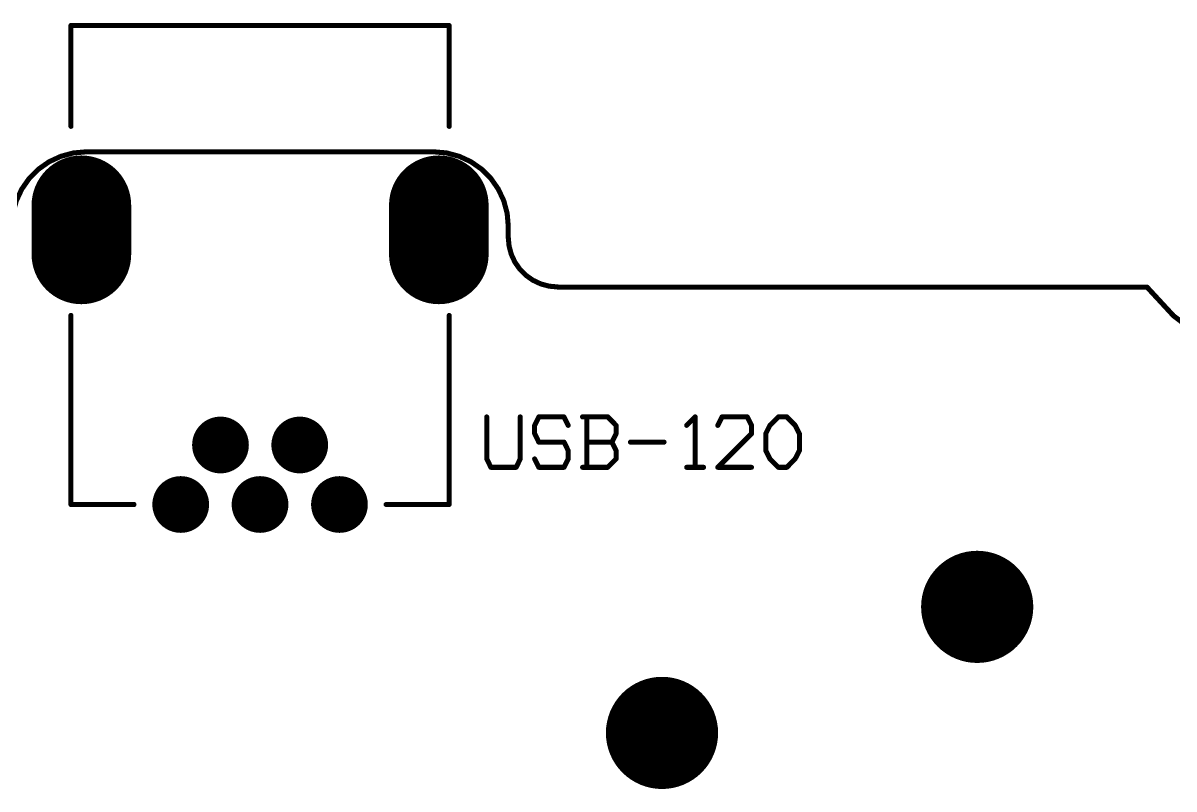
# Model space of a CAD drawing. Header units: millimetres. Extents: x 451 to 799, y 260 to 388.
# Drawn here: x 734.43 to 757.62, y 372.4 to 387.83 of the extents above; entities that cross this region are included whole.
import ezdxf

# ---------------------------------------------------------------- set-up
doc = ezdxf.new("R2010")
doc.units = ezdxf.units.MM
for name, color, linetype in [('3_A_', 4, 'Continuous'), ('4_A_', 54, 'Continuous'), ('5_A_', 7, 'Continuous'), ('8_A_', 3, 'Continuous')]:
    doc.layers.add(name, color=color, linetype=linetype)

# ---------------------------------------------------------------- blocks, each defined once
blk = doc.blocks.new('D25ROUND2_2606X2_2606')
blk.add_lwpolyline([(0.56515, 0, 1.1303, 1.1303, 1), (-0.56515, 0, 1.1303, 1.1303, 1), (0.56515, 0, 1.1303, 1.1303, 0)], format="xyseb")
blk = doc.blocks.new('D30OBLONG2_0066X2_9972', base_point=(1.0033, 1.4986))
blk.add_lwpolyline([(0.50165, 1.0033, 1.0033, 1.0033, 1), (1.50495, 1.0033, 1.0033, 1.0033, 0), (1.50495, 1.9939, 1.0033, 1.0033, 1), (0.50165, 1.9939, 1.0033, 1.0033, 0), (0.50165, 1.0033, 1.0033, 1.0033, 0)], format="xyseb")
blk = doc.blocks.new('D31ROUND1_143X1_143')
blk.add_lwpolyline([(0.28575, 0, 0.5715, 0.5715, 1), (-0.28575, 0, 0.5715, 0.5715, 1), (0.28575, 0, 0.5715, 0.5715, 0)], format="xyseb")

msp = doc.modelspace()

# ---------------------------------------------------------------- linework, layer by layer
at = {"layer": '5_A_'}
for points in [[(743.015, 387.782, 0.102, 0.102, 0), (735.395, 387.782, 0.102, 0.102, 0)], [(735.395, 387.782, 0.102, 0.102, 0), (735.395, 385.75, 0.102, 0.102, 0)], [(743.015, 385.75, 0.102, 0.102, 0), (743.015, 387.782, 0.102, 0.102, 0)], [(735.395, 378.13, 0.102, 0.102, 0), (735.395, 381.94, 0.102, 0.102, 0)], [(743.015, 378.13, 0.102, 0.102, 0), (743.015, 381.94, 0.102, 0.102, 0)], [(743.772, 379.049, 0.102, 0.102, 0), (743.772, 379.895, 0.102, 0.102, 0)], [(744.448, 379.895, 0.102, 0.102, 0), (744.448, 379.049, 0.102, 0.102, 0)], [(744.821, 379.895, 0.102, 0.102, 0), (744.737, 379.725, 0.102, 0.102, 0)], [(745.329, 379.895, 0.102, 0.102, 0), (744.821, 379.895, 0.102, 0.102, 0)], [(745.413, 379.725, 0.102, 0.102, 0), (745.329, 379.895, 0.102, 0.102, 0)], [(746.21, 379.895, 0.102, 0.102, 0), (745.702, 379.895, 0.102, 0.102, 0)], [(745.786, 378.879, 0.102, 0.102, 0), (745.786, 379.895, 0.102, 0.102, 0)], [(746.378, 379.725, 0.102, 0.102, 0), (746.21, 379.895, 0.102, 0.102, 0)], [(747.971, 379.895, 0.102, 0.102, 0), (747.8, 379.725, 0.102, 0.102, 0)], [(747.971, 378.879, 0.102, 0.102, 0), (747.971, 379.895, 0.102, 0.102, 0)], [(748.512, 379.895, 0.102, 0.102, 0), (748.428, 379.725, 0.102, 0.102, 0)], [(749.02, 379.895, 0.102, 0.102, 0), (748.512, 379.895, 0.102, 0.102, 0)], [(749.106, 379.725, 0.102, 0.102, 0), (749.02, 379.895, 0.102, 0.102, 0)], [(749.477, 379.725, 0.102, 0.102, 0), (749.647, 379.895, 0.102, 0.102, 0)], [(749.647, 379.895, 0.102, 0.102, 0), (749.817, 379.895, 0.102, 0.102, 0)], [(749.817, 379.895, 0.102, 0.102, 0), (749.985, 379.725, 0.102, 0.102, 0)], [(744.737, 379.725, 0.102, 0.102, 0), (744.737, 379.557, 0.102, 0.102, 0)], [(744.737, 379.557, 0.102, 0.102, 0), (744.821, 379.387, 0.102, 0.102, 0)], [(746.294, 379.387, 0.102, 0.102, 0), (746.378, 379.557, 0.102, 0.102, 0)], [(746.378, 379.557, 0.102, 0.102, 0), (746.378, 379.725, 0.102, 0.102, 0)], [(748.428, 378.879, 0.102, 0.102, 0), (749.106, 379.557, 0.102, 0.102, 0)], [(749.106, 379.557, 0.102, 0.102, 0), (749.106, 379.725, 0.102, 0.102, 0)], [(749.393, 379.557, 0.102, 0.102, 0), (749.477, 379.725, 0.102, 0.102, 0)], [(749.393, 379.217, 0.102, 0.102, 0), (749.393, 379.557, 0.102, 0.102, 0)], [(749.985, 379.725, 0.102, 0.102, 0), (750.071, 379.557, 0.102, 0.102, 0)], [(750.071, 379.557, 0.102, 0.102, 0), (750.071, 379.217, 0.102, 0.102, 0)], [(744.821, 379.387, 0.102, 0.102, 0), (745.329, 379.387, 0.102, 0.102, 0)], [(745.329, 379.387, 0.102, 0.102, 0), (745.413, 379.217, 0.102, 0.102, 0)], [(745.786, 379.387, 0.102, 0.102, 0), (746.294, 379.387, 0.102, 0.102, 0)], [(746.378, 379.217, 0.102, 0.102, 0), (746.294, 379.387, 0.102, 0.102, 0)], [(747.343, 379.387, 0.102, 0.102, 0), (746.668, 379.387, 0.102, 0.102, 0)], [(745.413, 379.217, 0.102, 0.102, 0), (745.413, 379.049, 0.102, 0.102, 0)], [(746.378, 379.049, 0.102, 0.102, 0), (746.378, 379.217, 0.102, 0.102, 0)], [(749.477, 379.049, 0.102, 0.102, 0), (749.393, 379.217, 0.102, 0.102, 0)], [(750.071, 379.217, 0.102, 0.102, 0), (749.985, 379.049, 0.102, 0.102, 0)], [(743.856, 378.879, 0.102, 0.102, 0), (743.772, 379.049, 0.102, 0.102, 0)], [(744.364, 378.879, 0.102, 0.102, 0), (743.856, 378.879, 0.102, 0.102, 0)], [(744.448, 379.049, 0.102, 0.102, 0), (744.364, 378.879, 0.102, 0.102, 0)], [(744.821, 378.879, 0.102, 0.102, 0), (744.737, 379.049, 0.102, 0.102, 0)], [(745.329, 378.879, 0.102, 0.102, 0), (744.821, 378.879, 0.102, 0.102, 0)], [(745.413, 379.049, 0.102, 0.102, 0), (745.329, 378.879, 0.102, 0.102, 0)], [(745.702, 378.879, 0.102, 0.102, 0), (746.21, 378.879, 0.102, 0.102, 0)], [(746.21, 378.879, 0.102, 0.102, 0), (746.378, 379.049, 0.102, 0.102, 0)], [(748.141, 378.879, 0.102, 0.102, 0), (747.8, 378.879, 0.102, 0.102, 0)], [(749.106, 378.879, 0.102, 0.102, 0), (748.428, 378.879, 0.102, 0.102, 0)], [(749.647, 378.879, 0.102, 0.102, 0), (749.477, 379.049, 0.102, 0.102, 0)], [(749.817, 378.879, 0.102, 0.102, 0), (749.647, 378.879, 0.102, 0.102, 0)], [(749.985, 379.049, 0.102, 0.102, 0), (749.817, 378.879, 0.102, 0.102, 0)], [(736.665, 378.13, 0.102, 0.102, 0), (735.395, 378.13, 0.102, 0.102, 0)], [(741.745, 378.13, 0.102, 0.102, 0), (743.015, 378.13, 0.102, 0.102, 0)]]:
    msp.add_lwpolyline(points, format="xyseb", dxfattribs=at)
for points in [[(735.37, 387.782, 0.0508, 0.0508, 1), (735.421, 387.782, 0.0508, 0.0508, 1), (735.37, 387.782, 0.0508, 0.0508, 0)], [(735.37, 387.782, 0.0508, 0.0508, 1), (735.421, 387.782, 0.0508, 0.0508, 1), (735.37, 387.782, 0.0508, 0.0508, 0)], [(735.37, 387.782, 0.0508, 0.0508, 1), (735.421, 387.782, 0.0508, 0.0508, 1), (735.37, 387.782, 0.0508, 0.0508, 0)], [(742.99, 387.782, 0.0508, 0.0508, 1), (743.041, 387.782, 0.0508, 0.0508, 1), (742.99, 387.782, 0.0508, 0.0508, 0)], [(742.99, 387.782, 0.0508, 0.0508, 1), (743.041, 387.782, 0.0508, 0.0508, 1), (742.99, 387.782, 0.0508, 0.0508, 0)], [(742.99, 387.782, 0.0508, 0.0508, 1), (743.041, 387.782, 0.0508, 0.0508, 1), (742.99, 387.782, 0.0508, 0.0508, 0)], [(735.37, 385.75, 0.0508, 0.0508, 1), (735.421, 385.75, 0.0508, 0.0508, 1), (735.37, 385.75, 0.0508, 0.0508, 0)], [(735.37, 385.75, 0.0508, 0.0508, 1), (735.421, 385.75, 0.0508, 0.0508, 1), (735.37, 385.75, 0.0508, 0.0508, 0)], [(742.99, 385.75, 0.0508, 0.0508, 1), (743.041, 385.75, 0.0508, 0.0508, 1), (742.99, 385.75, 0.0508, 0.0508, 0)], [(735.37, 381.94, 0.0508, 0.0508, 1), (735.421, 381.94, 0.0508, 0.0508, 1), (735.37, 381.94, 0.0508, 0.0508, 0)], [(735.37, 381.94, 0.0508, 0.0508, 1), (735.421, 381.94, 0.0508, 0.0508, 1), (735.37, 381.94, 0.0508, 0.0508, 0)], [(742.99, 381.94, 0.0508, 0.0508, 1), (743.041, 381.94, 0.0508, 0.0508, 1), (742.99, 381.94, 0.0508, 0.0508, 0)], [(742.99, 381.94, 0.0508, 0.0508, 1), (743.041, 381.94, 0.0508, 0.0508, 1), (742.99, 381.94, 0.0508, 0.0508, 0)], [(743.747, 379.895, 0.0508, 0.0508, 1), (743.797, 379.895, 0.0508, 0.0508, 1), (743.747, 379.895, 0.0508, 0.0508, 0)], [(743.747, 379.895, 0.0508, 0.0508, 1), (743.797, 379.895, 0.0508, 0.0508, 1), (743.747, 379.895, 0.0508, 0.0508, 0)], [(744.422, 379.895, 0.0508, 0.0508, 1), (744.473, 379.895, 0.0508, 0.0508, 1), (744.422, 379.895, 0.0508, 0.0508, 0)], [(744.796, 379.895, 0.0508, 0.0508, 1), (744.846, 379.895, 0.0508, 0.0508, 1), (744.796, 379.895, 0.0508, 0.0508, 0)], [(744.796, 379.895, 0.0508, 0.0508, 1), (744.846, 379.895, 0.0508, 0.0508, 1), (744.796, 379.895, 0.0508, 0.0508, 0)], [(744.796, 379.895, 0.0508, 0.0508, 1), (744.846, 379.895, 0.0508, 0.0508, 1), (744.796, 379.895, 0.0508, 0.0508, 0)], [(745.304, 379.895, 0.0508, 0.0508, 1), (745.354, 379.895, 0.0508, 0.0508, 1), (745.304, 379.895, 0.0508, 0.0508, 0)], [(745.304, 379.895, 0.0508, 0.0508, 1), (745.354, 379.895, 0.0508, 0.0508, 1), (745.304, 379.895, 0.0508, 0.0508, 0)], [(745.304, 379.895, 0.0508, 0.0508, 1), (745.354, 379.895, 0.0508, 0.0508, 1), (745.304, 379.895, 0.0508, 0.0508, 0)], [(745.677, 379.895, 0.0508, 0.0508, 1), (745.728, 379.895, 0.0508, 0.0508, 1), (745.677, 379.895, 0.0508, 0.0508, 0)], [(745.677, 379.895, 0.0508, 0.0508, 1), (745.728, 379.895, 0.0508, 0.0508, 1), (745.677, 379.895, 0.0508, 0.0508, 0)], [(745.761, 379.895, 0.0508, 0.0508, 1), (745.812, 379.895, 0.0508, 0.0508, 1), (745.761, 379.895, 0.0508, 0.0508, 0)], [(745.761, 379.895, 0.0508, 0.0508, 1), (745.812, 379.895, 0.0508, 0.0508, 1), (745.761, 379.895, 0.0508, 0.0508, 0)], [(746.185, 379.895, 0.0508, 0.0508, 1), (746.236, 379.895, 0.0508, 0.0508, 1), (746.185, 379.895, 0.0508, 0.0508, 0)], [(746.185, 379.895, 0.0508, 0.0508, 1), (746.236, 379.895, 0.0508, 0.0508, 1), (746.185, 379.895, 0.0508, 0.0508, 0)], [(746.185, 379.895, 0.0508, 0.0508, 1), (746.236, 379.895, 0.0508, 0.0508, 1), (746.185, 379.895, 0.0508, 0.0508, 0)], [(747.945, 379.895, 0.0508, 0.0508, 1), (747.996, 379.895, 0.0508, 0.0508, 1), (747.945, 379.895, 0.0508, 0.0508, 0)], [(747.945, 379.895, 0.0508, 0.0508, 1), (747.996, 379.895, 0.0508, 0.0508, 1), (747.945, 379.895, 0.0508, 0.0508, 0)], [(747.945, 379.895, 0.0508, 0.0508, 1), (747.996, 379.895, 0.0508, 0.0508, 1), (747.945, 379.895, 0.0508, 0.0508, 0)], [(748.486, 379.895, 0.0508, 0.0508, 1), (748.537, 379.895, 0.0508, 0.0508, 1), (748.486, 379.895, 0.0508, 0.0508, 0)], [(748.486, 379.895, 0.0508, 0.0508, 1), (748.537, 379.895, 0.0508, 0.0508, 1), (748.486, 379.895, 0.0508, 0.0508, 0)], [(748.486, 379.895, 0.0508, 0.0508, 1), (748.537, 379.895, 0.0508, 0.0508, 1), (748.486, 379.895, 0.0508, 0.0508, 0)], [(748.994, 379.895, 0.0508, 0.0508, 1), (749.045, 379.895, 0.0508, 0.0508, 1), (748.994, 379.895, 0.0508, 0.0508, 0)], [(748.994, 379.895, 0.0508, 0.0508, 1), (749.045, 379.895, 0.0508, 0.0508, 1), (748.994, 379.895, 0.0508, 0.0508, 0)], [(748.994, 379.895, 0.0508, 0.0508, 1), (749.045, 379.895, 0.0508, 0.0508, 1), (748.994, 379.895, 0.0508, 0.0508, 0)], [(749.622, 379.895, 0.0508, 0.0508, 1), (749.672, 379.895, 0.0508, 0.0508, 1), (749.622, 379.895, 0.0508, 0.0508, 0)], [(749.622, 379.895, 0.0508, 0.0508, 1), (749.672, 379.895, 0.0508, 0.0508, 1), (749.622, 379.895, 0.0508, 0.0508, 0)], [(749.622, 379.895, 0.0508, 0.0508, 1), (749.672, 379.895, 0.0508, 0.0508, 1), (749.622, 379.895, 0.0508, 0.0508, 0)], [(749.792, 379.895, 0.0508, 0.0508, 1), (749.843, 379.895, 0.0508, 0.0508, 1), (749.792, 379.895, 0.0508, 0.0508, 0)], [(749.792, 379.895, 0.0508, 0.0508, 1), (749.843, 379.895, 0.0508, 0.0508, 1), (749.792, 379.895, 0.0508, 0.0508, 0)], [(749.792, 379.895, 0.0508, 0.0508, 1), (749.843, 379.895, 0.0508, 0.0508, 1), (749.792, 379.895, 0.0508, 0.0508, 0)], [(744.712, 379.725, 0.0508, 0.0508, 1), (744.763, 379.725, 0.0508, 0.0508, 1), (744.712, 379.725, 0.0508, 0.0508, 0)], [(744.712, 379.725, 0.0508, 0.0508, 1), (744.763, 379.725, 0.0508, 0.0508, 1), (744.712, 379.725, 0.0508, 0.0508, 0)], [(744.712, 379.725, 0.0508, 0.0508, 1), (744.763, 379.725, 0.0508, 0.0508, 1), (744.712, 379.725, 0.0508, 0.0508, 0)], [(744.712, 379.557, 0.0508, 0.0508, 1), (744.763, 379.557, 0.0508, 0.0508, 1), (744.712, 379.557, 0.0508, 0.0508, 0)], [(744.712, 379.557, 0.0508, 0.0508, 1), (744.763, 379.557, 0.0508, 0.0508, 1), (744.712, 379.557, 0.0508, 0.0508, 0)], [(744.712, 379.557, 0.0508, 0.0508, 1), (744.763, 379.557, 0.0508, 0.0508, 1), (744.712, 379.557, 0.0508, 0.0508, 0)], [(745.387, 379.725, 0.0508, 0.0508, 1), (745.438, 379.725, 0.0508, 0.0508, 1), (745.387, 379.725, 0.0508, 0.0508, 0)], [(746.353, 379.725, 0.0508, 0.0508, 1), (746.403, 379.725, 0.0508, 0.0508, 1), (746.353, 379.725, 0.0508, 0.0508, 0)], [(746.353, 379.725, 0.0508, 0.0508, 1), (746.403, 379.725, 0.0508, 0.0508, 1), (746.353, 379.725, 0.0508, 0.0508, 0)], [(746.353, 379.725, 0.0508, 0.0508, 1), (746.403, 379.725, 0.0508, 0.0508, 1), (746.353, 379.725, 0.0508, 0.0508, 0)], [(746.353, 379.557, 0.0508, 0.0508, 1), (746.403, 379.557, 0.0508, 0.0508, 1), (746.353, 379.557, 0.0508, 0.0508, 0)], [(746.353, 379.557, 0.0508, 0.0508, 1), (746.403, 379.557, 0.0508, 0.0508, 1), (746.353, 379.557, 0.0508, 0.0508, 0)], [(746.353, 379.557, 0.0508, 0.0508, 1), (746.403, 379.557, 0.0508, 0.0508, 1), (746.353, 379.557, 0.0508, 0.0508, 0)], [(747.775, 379.725, 0.0508, 0.0508, 1), (747.826, 379.725, 0.0508, 0.0508, 1), (747.775, 379.725, 0.0508, 0.0508, 0)], [(747.775, 379.725, 0.0508, 0.0508, 1), (747.826, 379.725, 0.0508, 0.0508, 1), (747.775, 379.725, 0.0508, 0.0508, 0)], [(748.402, 379.725, 0.0508, 0.0508, 1), (748.453, 379.725, 0.0508, 0.0508, 1), (748.402, 379.725, 0.0508, 0.0508, 0)], [(748.402, 379.725, 0.0508, 0.0508, 1), (748.453, 379.725, 0.0508, 0.0508, 1), (748.402, 379.725, 0.0508, 0.0508, 0)], [(749.081, 379.725, 0.0508, 0.0508, 1), (749.131, 379.725, 0.0508, 0.0508, 1), (749.081, 379.725, 0.0508, 0.0508, 0)], [(749.081, 379.725, 0.0508, 0.0508, 1), (749.131, 379.725, 0.0508, 0.0508, 1), (749.081, 379.725, 0.0508, 0.0508, 0)], [(749.081, 379.725, 0.0508, 0.0508, 1), (749.131, 379.725, 0.0508, 0.0508, 1), (749.081, 379.725, 0.0508, 0.0508, 0)], [(749.081, 379.557, 0.0508, 0.0508, 1), (749.131, 379.557, 0.0508, 0.0508, 1), (749.081, 379.557, 0.0508, 0.0508, 0)], [(749.081, 379.557, 0.0508, 0.0508, 1), (749.131, 379.557, 0.0508, 0.0508, 1), (749.081, 379.557, 0.0508, 0.0508, 0)], [(749.081, 379.557, 0.0508, 0.0508, 1), (749.131, 379.557, 0.0508, 0.0508, 1), (749.081, 379.557, 0.0508, 0.0508, 0)], [(749.368, 379.557, 0.0508, 0.0508, 1), (749.418, 379.557, 0.0508, 0.0508, 1), (749.368, 379.557, 0.0508, 0.0508, 0)], [(749.368, 379.557, 0.0508, 0.0508, 1), (749.418, 379.557, 0.0508, 0.0508, 1), (749.368, 379.557, 0.0508, 0.0508, 0)], [(749.368, 379.557, 0.0508, 0.0508, 1), (749.418, 379.557, 0.0508, 0.0508, 1), (749.368, 379.557, 0.0508, 0.0508, 0)], [(749.451, 379.725, 0.0508, 0.0508, 1), (749.502, 379.725, 0.0508, 0.0508, 1), (749.451, 379.725, 0.0508, 0.0508, 0)], [(749.451, 379.725, 0.0508, 0.0508, 1), (749.502, 379.725, 0.0508, 0.0508, 1), (749.451, 379.725, 0.0508, 0.0508, 0)], [(749.451, 379.725, 0.0508, 0.0508, 1), (749.502, 379.725, 0.0508, 0.0508, 1), (749.451, 379.725, 0.0508, 0.0508, 0)], [(749.959, 379.725, 0.0508, 0.0508, 1), (750.01, 379.725, 0.0508, 0.0508, 1), (749.959, 379.725, 0.0508, 0.0508, 0)], [(749.959, 379.725, 0.0508, 0.0508, 1), (750.01, 379.725, 0.0508, 0.0508, 1), (749.959, 379.725, 0.0508, 0.0508, 0)], [(749.959, 379.725, 0.0508, 0.0508, 1), (750.01, 379.725, 0.0508, 0.0508, 1), (749.959, 379.725, 0.0508, 0.0508, 0)], [(750.046, 379.557, 0.0508, 0.0508, 1), (750.097, 379.557, 0.0508, 0.0508, 1), (750.046, 379.557, 0.0508, 0.0508, 0)], [(750.046, 379.557, 0.0508, 0.0508, 1), (750.097, 379.557, 0.0508, 0.0508, 1), (750.046, 379.557, 0.0508, 0.0508, 0)], [(750.046, 379.557, 0.0508, 0.0508, 1), (750.097, 379.557, 0.0508, 0.0508, 1), (750.046, 379.557, 0.0508, 0.0508, 0)], [(744.796, 379.387, 0.0508, 0.0508, 1), (744.846, 379.387, 0.0508, 0.0508, 1), (744.796, 379.387, 0.0508, 0.0508, 0)], [(744.796, 379.387, 0.0508, 0.0508, 1), (744.846, 379.387, 0.0508, 0.0508, 1), (744.796, 379.387, 0.0508, 0.0508, 0)], [(744.796, 379.387, 0.0508, 0.0508, 1), (744.846, 379.387, 0.0508, 0.0508, 1), (744.796, 379.387, 0.0508, 0.0508, 0)], [(745.304, 379.387, 0.0508, 0.0508, 1), (745.354, 379.387, 0.0508, 0.0508, 1), (745.304, 379.387, 0.0508, 0.0508, 0)], [(745.304, 379.387, 0.0508, 0.0508, 1), (745.354, 379.387, 0.0508, 0.0508, 1), (745.304, 379.387, 0.0508, 0.0508, 0)], [(745.304, 379.387, 0.0508, 0.0508, 1), (745.354, 379.387, 0.0508, 0.0508, 1), (745.304, 379.387, 0.0508, 0.0508, 0)], [(745.761, 379.387, 0.0508, 0.0508, 1), (745.812, 379.387, 0.0508, 0.0508, 1), (745.761, 379.387, 0.0508, 0.0508, 0)], [(746.269, 379.387, 0.0508, 0.0508, 1), (746.32, 379.387, 0.0508, 0.0508, 1), (746.269, 379.387, 0.0508, 0.0508, 0)], [(746.269, 379.387, 0.0508, 0.0508, 1), (746.32, 379.387, 0.0508, 0.0508, 1), (746.269, 379.387, 0.0508, 0.0508, 0)], [(746.269, 379.387, 0.0508, 0.0508, 1), (746.32, 379.387, 0.0508, 0.0508, 1), (746.269, 379.387, 0.0508, 0.0508, 0)], [(746.269, 379.387, 0.0508, 0.0508, 1), (746.32, 379.387, 0.0508, 0.0508, 1), (746.269, 379.387, 0.0508, 0.0508, 0)], [(746.269, 379.387, 0.0508, 0.0508, 1), (746.32, 379.387, 0.0508, 0.0508, 1), (746.269, 379.387, 0.0508, 0.0508, 0)], [(746.642, 379.387, 0.0508, 0.0508, 1), (746.693, 379.387, 0.0508, 0.0508, 1), (746.642, 379.387, 0.0508, 0.0508, 0)], [(746.642, 379.387, 0.0508, 0.0508, 1), (746.693, 379.387, 0.0508, 0.0508, 1), (746.642, 379.387, 0.0508, 0.0508, 0)], [(747.318, 379.387, 0.0508, 0.0508, 1), (747.369, 379.387, 0.0508, 0.0508, 1), (747.318, 379.387, 0.0508, 0.0508, 0)], [(745.387, 379.217, 0.0508, 0.0508, 1), (745.438, 379.217, 0.0508, 0.0508, 1), (745.387, 379.217, 0.0508, 0.0508, 0)], [(745.387, 379.217, 0.0508, 0.0508, 1), (745.438, 379.217, 0.0508, 0.0508, 1), (745.387, 379.217, 0.0508, 0.0508, 0)], [(745.387, 379.217, 0.0508, 0.0508, 1), (745.438, 379.217, 0.0508, 0.0508, 1), (745.387, 379.217, 0.0508, 0.0508, 0)], [(746.353, 379.217, 0.0508, 0.0508, 1), (746.403, 379.217, 0.0508, 0.0508, 1), (746.353, 379.217, 0.0508, 0.0508, 0)], [(746.353, 379.217, 0.0508, 0.0508, 1), (746.403, 379.217, 0.0508, 0.0508, 1), (746.353, 379.217, 0.0508, 0.0508, 0)], [(746.353, 379.217, 0.0508, 0.0508, 1), (746.403, 379.217, 0.0508, 0.0508, 1), (746.353, 379.217, 0.0508, 0.0508, 0)], [(749.368, 379.217, 0.0508, 0.0508, 1), (749.418, 379.217, 0.0508, 0.0508, 1), (749.368, 379.217, 0.0508, 0.0508, 0)], [(749.368, 379.217, 0.0508, 0.0508, 1), (749.418, 379.217, 0.0508, 0.0508, 1), (749.368, 379.217, 0.0508, 0.0508, 0)], [(749.368, 379.217, 0.0508, 0.0508, 1), (749.418, 379.217, 0.0508, 0.0508, 1), (749.368, 379.217, 0.0508, 0.0508, 0)], [(750.046, 379.217, 0.0508, 0.0508, 1), (750.097, 379.217, 0.0508, 0.0508, 1), (750.046, 379.217, 0.0508, 0.0508, 0)], [(750.046, 379.217, 0.0508, 0.0508, 1), (750.097, 379.217, 0.0508, 0.0508, 1), (750.046, 379.217, 0.0508, 0.0508, 0)], [(750.046, 379.217, 0.0508, 0.0508, 1), (750.097, 379.217, 0.0508, 0.0508, 1), (750.046, 379.217, 0.0508, 0.0508, 0)], [(743.747, 379.049, 0.0508, 0.0508, 1), (743.797, 379.049, 0.0508, 0.0508, 1), (743.747, 379.049, 0.0508, 0.0508, 0)], [(743.747, 379.049, 0.0508, 0.0508, 1), (743.797, 379.049, 0.0508, 0.0508, 1), (743.747, 379.049, 0.0508, 0.0508, 0)], [(743.747, 379.049, 0.0508, 0.0508, 1), (743.797, 379.049, 0.0508, 0.0508, 1), (743.747, 379.049, 0.0508, 0.0508, 0)], [(743.83, 378.879, 0.0508, 0.0508, 1), (743.881, 378.879, 0.0508, 0.0508, 1), (743.83, 378.879, 0.0508, 0.0508, 0)], [(743.83, 378.879, 0.0508, 0.0508, 1), (743.881, 378.879, 0.0508, 0.0508, 1), (743.83, 378.879, 0.0508, 0.0508, 0)], [(743.83, 378.879, 0.0508, 0.0508, 1), (743.881, 378.879, 0.0508, 0.0508, 1), (743.83, 378.879, 0.0508, 0.0508, 0)], [(744.338, 378.879, 0.0508, 0.0508, 1), (744.389, 378.879, 0.0508, 0.0508, 1), (744.338, 378.879, 0.0508, 0.0508, 0)], [(744.338, 378.879, 0.0508, 0.0508, 1), (744.389, 378.879, 0.0508, 0.0508, 1), (744.338, 378.879, 0.0508, 0.0508, 0)], [(744.338, 378.879, 0.0508, 0.0508, 1), (744.389, 378.879, 0.0508, 0.0508, 1), (744.338, 378.879, 0.0508, 0.0508, 0)], [(744.422, 379.049, 0.0508, 0.0508, 1), (744.473, 379.049, 0.0508, 0.0508, 1), (744.422, 379.049, 0.0508, 0.0508, 0)], [(744.422, 379.049, 0.0508, 0.0508, 1), (744.473, 379.049, 0.0508, 0.0508, 1), (744.422, 379.049, 0.0508, 0.0508, 0)], [(744.422, 379.049, 0.0508, 0.0508, 1), (744.473, 379.049, 0.0508, 0.0508, 1), (744.422, 379.049, 0.0508, 0.0508, 0)], [(744.712, 379.049, 0.0508, 0.0508, 1), (744.763, 379.049, 0.0508, 0.0508, 1), (744.712, 379.049, 0.0508, 0.0508, 0)], [(744.712, 379.049, 0.0508, 0.0508, 1), (744.763, 379.049, 0.0508, 0.0508, 1), (744.712, 379.049, 0.0508, 0.0508, 0)], [(744.796, 378.879, 0.0508, 0.0508, 1), (744.846, 378.879, 0.0508, 0.0508, 1), (744.796, 378.879, 0.0508, 0.0508, 0)], [(744.796, 378.879, 0.0508, 0.0508, 1), (744.846, 378.879, 0.0508, 0.0508, 1), (744.796, 378.879, 0.0508, 0.0508, 0)], [(744.796, 378.879, 0.0508, 0.0508, 1), (744.846, 378.879, 0.0508, 0.0508, 1), (744.796, 378.879, 0.0508, 0.0508, 0)], [(745.304, 378.879, 0.0508, 0.0508, 1), (745.354, 378.879, 0.0508, 0.0508, 1), (745.304, 378.879, 0.0508, 0.0508, 0)], [(745.304, 378.879, 0.0508, 0.0508, 1), (745.354, 378.879, 0.0508, 0.0508, 1), (745.304, 378.879, 0.0508, 0.0508, 0)], [(745.304, 378.879, 0.0508, 0.0508, 1), (745.354, 378.879, 0.0508, 0.0508, 1), (745.304, 378.879, 0.0508, 0.0508, 0)], [(745.387, 379.049, 0.0508, 0.0508, 1), (745.438, 379.049, 0.0508, 0.0508, 1), (745.387, 379.049, 0.0508, 0.0508, 0)], [(745.387, 379.049, 0.0508, 0.0508, 1), (745.438, 379.049, 0.0508, 0.0508, 1), (745.387, 379.049, 0.0508, 0.0508, 0)], [(745.387, 379.049, 0.0508, 0.0508, 1), (745.438, 379.049, 0.0508, 0.0508, 1), (745.387, 379.049, 0.0508, 0.0508, 0)], [(745.677, 378.879, 0.0508, 0.0508, 1), (745.728, 378.879, 0.0508, 0.0508, 1), (745.677, 378.879, 0.0508, 0.0508, 0)], [(745.761, 378.879, 0.0508, 0.0508, 1), (745.812, 378.879, 0.0508, 0.0508, 1), (745.761, 378.879, 0.0508, 0.0508, 0)], [(746.185, 378.879, 0.0508, 0.0508, 1), (746.236, 378.879, 0.0508, 0.0508, 1), (746.185, 378.879, 0.0508, 0.0508, 0)], [(746.185, 378.879, 0.0508, 0.0508, 1), (746.236, 378.879, 0.0508, 0.0508, 1), (746.185, 378.879, 0.0508, 0.0508, 0)], [(746.185, 378.879, 0.0508, 0.0508, 1), (746.236, 378.879, 0.0508, 0.0508, 1), (746.185, 378.879, 0.0508, 0.0508, 0)], [(746.353, 379.049, 0.0508, 0.0508, 1), (746.403, 379.049, 0.0508, 0.0508, 1), (746.353, 379.049, 0.0508, 0.0508, 0)], [(746.353, 379.049, 0.0508, 0.0508, 1), (746.403, 379.049, 0.0508, 0.0508, 1), (746.353, 379.049, 0.0508, 0.0508, 0)], [(746.353, 379.049, 0.0508, 0.0508, 1), (746.403, 379.049, 0.0508, 0.0508, 1), (746.353, 379.049, 0.0508, 0.0508, 0)], [(747.775, 378.879, 0.0508, 0.0508, 1), (747.826, 378.879, 0.0508, 0.0508, 1), (747.775, 378.879, 0.0508, 0.0508, 0)], [(747.775, 378.879, 0.0508, 0.0508, 1), (747.826, 378.879, 0.0508, 0.0508, 1), (747.775, 378.879, 0.0508, 0.0508, 0)], [(747.945, 378.879, 0.0508, 0.0508, 1), (747.996, 378.879, 0.0508, 0.0508, 1), (747.945, 378.879, 0.0508, 0.0508, 0)], [(748.115, 378.879, 0.0508, 0.0508, 1), (748.166, 378.879, 0.0508, 0.0508, 1), (748.115, 378.879, 0.0508, 0.0508, 0)], [(748.402, 378.879, 0.0508, 0.0508, 1), (748.453, 378.879, 0.0508, 0.0508, 1), (748.402, 378.879, 0.0508, 0.0508, 0)], [(748.402, 378.879, 0.0508, 0.0508, 1), (748.453, 378.879, 0.0508, 0.0508, 1), (748.402, 378.879, 0.0508, 0.0508, 0)], [(748.402, 378.879, 0.0508, 0.0508, 1), (748.453, 378.879, 0.0508, 0.0508, 1), (748.402, 378.879, 0.0508, 0.0508, 0)], [(749.081, 378.879, 0.0508, 0.0508, 1), (749.131, 378.879, 0.0508, 0.0508, 1), (749.081, 378.879, 0.0508, 0.0508, 0)], [(749.451, 379.049, 0.0508, 0.0508, 1), (749.502, 379.049, 0.0508, 0.0508, 1), (749.451, 379.049, 0.0508, 0.0508, 0)], [(749.451, 379.049, 0.0508, 0.0508, 1), (749.502, 379.049, 0.0508, 0.0508, 1), (749.451, 379.049, 0.0508, 0.0508, 0)], [(749.451, 379.049, 0.0508, 0.0508, 1), (749.502, 379.049, 0.0508, 0.0508, 1), (749.451, 379.049, 0.0508, 0.0508, 0)], [(749.622, 378.879, 0.0508, 0.0508, 1), (749.672, 378.879, 0.0508, 0.0508, 1), (749.622, 378.879, 0.0508, 0.0508, 0)], [(749.622, 378.879, 0.0508, 0.0508, 1), (749.672, 378.879, 0.0508, 0.0508, 1), (749.622, 378.879, 0.0508, 0.0508, 0)], [(749.622, 378.879, 0.0508, 0.0508, 1), (749.672, 378.879, 0.0508, 0.0508, 1), (749.622, 378.879, 0.0508, 0.0508, 0)], [(749.792, 378.879, 0.0508, 0.0508, 1), (749.843, 378.879, 0.0508, 0.0508, 1), (749.792, 378.879, 0.0508, 0.0508, 0)], [(749.792, 378.879, 0.0508, 0.0508, 1), (749.843, 378.879, 0.0508, 0.0508, 1), (749.792, 378.879, 0.0508, 0.0508, 0)], [(749.792, 378.879, 0.0508, 0.0508, 1), (749.843, 378.879, 0.0508, 0.0508, 1), (749.792, 378.879, 0.0508, 0.0508, 0)], [(749.959, 379.049, 0.0508, 0.0508, 1), (750.01, 379.049, 0.0508, 0.0508, 1), (749.959, 379.049, 0.0508, 0.0508, 0)], [(749.959, 379.049, 0.0508, 0.0508, 1), (750.01, 379.049, 0.0508, 0.0508, 1), (749.959, 379.049, 0.0508, 0.0508, 0)], [(749.959, 379.049, 0.0508, 0.0508, 1), (750.01, 379.049, 0.0508, 0.0508, 1), (749.959, 379.049, 0.0508, 0.0508, 0)], [(735.37, 378.13, 0.0508, 0.0508, 1), (735.421, 378.13, 0.0508, 0.0508, 1), (735.37, 378.13, 0.0508, 0.0508, 0)], [(735.37, 378.13, 0.0508, 0.0508, 1), (735.421, 378.13, 0.0508, 0.0508, 1), (735.37, 378.13, 0.0508, 0.0508, 0)], [(735.37, 378.13, 0.0508, 0.0508, 1), (735.421, 378.13, 0.0508, 0.0508, 1), (735.37, 378.13, 0.0508, 0.0508, 0)], [(736.64, 378.13, 0.0508, 0.0508, 1), (736.691, 378.13, 0.0508, 0.0508, 1), (736.64, 378.13, 0.0508, 0.0508, 0)], [(741.72, 378.13, 0.0508, 0.0508, 1), (741.771, 378.13, 0.0508, 0.0508, 1), (741.72, 378.13, 0.0508, 0.0508, 0)], [(742.99, 378.13, 0.0508, 0.0508, 1), (743.041, 378.13, 0.0508, 0.0508, 1), (742.99, 378.13, 0.0508, 0.0508, 0)], [(742.99, 378.13, 0.0508, 0.0508, 1), (743.041, 378.13, 0.0508, 0.0508, 1), (742.99, 378.13, 0.0508, 0.0508, 0)], [(742.99, 378.13, 0.0508, 0.0508, 1), (743.041, 378.13, 0.0508, 0.0508, 1), (742.99, 378.13, 0.0508, 0.0508, 0)]]:
    msp.add_lwpolyline(points, format="xyseb", close=True, dxfattribs=at)
at = {"layer": '8_A_'}
for points in [[(735.705, 385.237, 0.102, 0.102, 0), (735.444, 385.214, 0.102, 0.102, 0), (735.192, 385.146, 0.102, 0.102, 0), (734.954, 385.036, 0.102, 0.102, 0), (734.74, 384.886, 0.102, 0.102, 0), (734.555, 384.701, 0.102, 0.102, 0), (734.405, 384.486, 0.102, 0.102, 0), (734.294, 384.249, 0.102, 0.102, 0), (734.227, 383.996, 0.102, 0.102, 0), (734.204, 383.736, 0.102, 0.102, 0)], [(742.705, 385.237, 0.102, 0.102, 0), (735.705, 385.237, 0.102, 0.102, 0)], [(744.206, 383.736, 0.102, 0.102, 0), (744.184, 383.996, 0.102, 0.102, 0), (744.116, 384.249, 0.102, 0.102, 0), (744.005, 384.486, 0.102, 0.102, 0), (743.855, 384.701, 0.102, 0.102, 0), (743.67, 384.886, 0.102, 0.102, 0), (743.456, 385.036, 0.102, 0.102, 0), (743.219, 385.146, 0.102, 0.102, 0), (742.966, 385.214, 0.102, 0.102, 0), (742.705, 385.237, 0.102, 0.102, 0)], [(744.206, 383.512, 0.102, 0.102, 0), (744.206, 383.736, 0.102, 0.102, 0)], [(744.206, 383.512, 0.102, 0.102, 0), (744.222, 383.339, 0.102, 0.102, 0), (744.267, 383.171, 0.102, 0.102, 0), (744.34, 383.013, 0.102, 0.102, 0), (744.44, 382.87, 0.102, 0.102, 0), (744.563, 382.747, 0.102, 0.102, 0), (744.705, 382.648, 0.102, 0.102, 0), (744.863, 382.574, 0.102, 0.102, 0), (745.031, 382.529, 0.102, 0.102, 0), (745.205, 382.514, 0.102, 0.102, 0)], [(757.074, 382.511, 0.102, 0.102, 0), (745.205, 382.511, 0.102, 0.102, 0)], [(757.074, 382.511, 0.102, 0.102, 0), (757.606, 381.935, 0.102, 0.102, 0), (758.23, 381.459, 0.102, 0.102, 0), (758.927, 381.099, 0.102, 0.102, 0), (759.676, 380.865, 0.102, 0.102, 0), (760.638, 380.761, 0.102, 0.102, 0)]]:
    msp.add_lwpolyline(points, format="xyseb", dxfattribs=at)
for points in [[(735.68, 385.237, 0.0508, 0.0508, 1), (735.73, 385.237, 0.0508, 0.0508, 1), (735.68, 385.237, 0.0508, 0.0508, 0)], [(735.68, 385.237, 0.0508, 0.0508, 1), (735.73, 385.237, 0.0508, 0.0508, 1), (735.68, 385.237, 0.0508, 0.0508, 0)], [(735.68, 385.237, 0.0508, 0.0508, 1), (735.73, 385.237, 0.0508, 0.0508, 1), (735.68, 385.237, 0.0508, 0.0508, 0)], [(742.68, 385.237, 0.0508, 0.0508, 1), (742.731, 385.237, 0.0508, 0.0508, 1), (742.68, 385.237, 0.0508, 0.0508, 0)], [(742.68, 385.237, 0.0508, 0.0508, 1), (742.731, 385.237, 0.0508, 0.0508, 1), (742.68, 385.237, 0.0508, 0.0508, 0)], [(744.181, 383.736, 0.0508, 0.0508, 1), (744.232, 383.736, 0.0508, 0.0508, 1), (744.181, 383.736, 0.0508, 0.0508, 0)], [(744.181, 383.736, 0.0508, 0.0508, 1), (744.232, 383.736, 0.0508, 0.0508, 1), (744.181, 383.736, 0.0508, 0.0508, 0)], [(744.181, 383.736, 0.0508, 0.0508, 1), (744.232, 383.736, 0.0508, 0.0508, 1), (744.181, 383.736, 0.0508, 0.0508, 0)], [(744.181, 383.512, 0.0508, 0.0508, 1), (744.232, 383.512, 0.0508, 0.0508, 1), (744.181, 383.512, 0.0508, 0.0508, 0)], [(744.181, 383.512, 0.0508, 0.0508, 1), (744.232, 383.512, 0.0508, 0.0508, 1), (744.181, 383.512, 0.0508, 0.0508, 0)], [(745.179, 382.514, 0.0508, 0.0508, 1), (745.23, 382.514, 0.0508, 0.0508, 1), (745.179, 382.514, 0.0508, 0.0508, 0)], [(745.179, 382.511, 0.0508, 0.0508, 1), (745.23, 382.511, 0.0508, 0.0508, 1), (745.179, 382.511, 0.0508, 0.0508, 0)], [(745.179, 382.511, 0.0508, 0.0508, 1), (745.23, 382.511, 0.0508, 0.0508, 1), (745.179, 382.511, 0.0508, 0.0508, 0)], [(757.049, 382.511, 0.0508, 0.0508, 1), (757.099, 382.511, 0.0508, 0.0508, 1), (757.049, 382.511, 0.0508, 0.0508, 0)], [(757.049, 382.511, 0.0508, 0.0508, 1), (757.099, 382.511, 0.0508, 0.0508, 1), (757.049, 382.511, 0.0508, 0.0508, 0)]]:
    msp.add_lwpolyline(points, format="xyseb", close=True, dxfattribs=at)

# ---------------------------------------------------------------- block references
at = {"layer": '3_A_'}
for name, p in [('D30OBLONG2_0066X2_9972', (735.606, 383.665)), ('D30OBLONG2_0066X2_9972', (742.807, 383.665)), ('D31ROUND1_143X1_143', (738.408, 379.329)), ('D31ROUND1_143X1_143', (740.005, 379.329)), ('D31ROUND1_143X1_143', (737.607, 378.13)), ('D31ROUND1_143X1_143', (739.205, 378.13)), ('D31ROUND1_143X1_143', (740.805, 378.13)), ('D25ROUND2_2606X2_2606', (753.653, 376.067)), ('D25ROUND2_2606X2_2606', (747.303, 373.527))]:
    msp.add_blockref(name, p, dxfattribs=at)
at = {"layer": '4_A_'}
for name, p in [('D30OBLONG2_0066X2_9972', (735.606, 383.665)), ('D30OBLONG2_0066X2_9972', (742.807, 383.665)), ('D31ROUND1_143X1_143', (738.408, 379.329)), ('D31ROUND1_143X1_143', (740.005, 379.329)), ('D31ROUND1_143X1_143', (737.607, 378.13)), ('D31ROUND1_143X1_143', (739.205, 378.13)), ('D31ROUND1_143X1_143', (740.805, 378.13)), ('D25ROUND2_2606X2_2606', (753.653, 376.067)), ('D25ROUND2_2606X2_2606', (747.303, 373.527))]:
    msp.add_blockref(name, p, dxfattribs=at)

doc.saveas('drawing.dxf')
